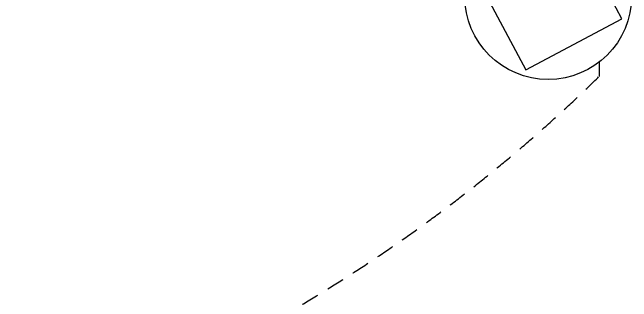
# Model space of a CAD drawing. Header units: millimetres. Extents: x -7718 to 421089, y 87466 to 341395.
# Drawn here: x 148378 to 154631, y 212422 to 215344 of the extents above; entities that cross this region are included whole.
import ezdxf

# ---------------------------------------------------------------- set-up
doc = ezdxf.new("R2010")
doc.units = ezdxf.units.MM
doc.header["$LTSCALE"] = 200
doc.header["$MEASUREMENT"] = 0
doc.linetypes.add('HID', pattern=[5, 3, -2])
doc.layers.add('e-plan', color=9, linetype='CONTINUOUS')

msp = doc.modelspace()

# ---------------------------------------------------------------- linework, layer by layer
at = {"layer": 'e-plan', "ltscale": 0.5}
for p, q in [((154533.2, 215280), (154016.8, 216251.2)), ((153045.6, 215734.8), (153562, 214763.5)), ((153562, 214763.5), (154533.2, 215280))]:
    msp.add_line(p, q, dxfattribs=at)
at = {"layer": 'e-plan', "linetype": 'HID', "ltscale": 0.3}
msp.add_line((154302.6, 214841.3), (154302.6, 214697), dxfattribs=at)
at = {"layer": 'e-plan', "ltscale": 0.5}
msp.add_circle((153788.6, 215508.9), 842.5, dxfattribs=at)
at = {"layer": 'e-plan', "linetype": 'HID', "ltscale": 0.3}
msp.add_ellipse((148551.7, 218346.4), major_axis=(-8376.4, -5820.3), ratio=0.637255, start_param=6.167273, end_param=8.115815, dxfattribs=at)

doc.saveas('drawing.dxf')
